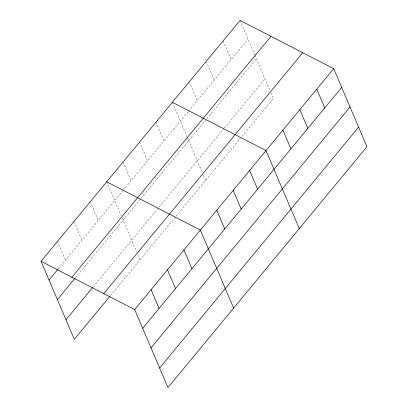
<?xml version="1.0" encoding="UTF-8"?>
<svg xmlns="http://www.w3.org/2000/svg" width="408" height="408" viewBox="0 0 408 408"><rect width="100%" height="100%" fill="white"/><g stroke="black" fill="none" stroke-linecap="round" stroke-linejoin="round"><path stroke-width="0.31" stroke-dasharray="2.04 1.53" d="M58.252 268.903L122.716 190.862M123.119 190.378L188.027 111.797M188.43 111.313L248.033 39.158M75.403 277.802L140.673 198.793M141.071 198.308L205.637 120.146M206.846 118.682L256.377 58.716M93.213 286.809L223.9 128.602M224.303 128.112L264.976 78.871M110.364 295.708L175.634 216.699M176.032 216.209L240.297 138.414M241.908 136.466L273.319 98.435L270.377 91.53M240.037 20.4L254.663 54.692M254.908 55.269L270.132 90.959M223.12 40.877L231.122 59.634M206.208 61.353L214.205 80.111M189.292 81.829L197.294 100.582M172.38 102.306L187.002 136.598M187.252 137.17L202.475 172.859M203.454 175.165L205.663 180.341M155.963 122.181L163.96 140.933M139.546 142.055L147.543 160.808M123.129 161.925L131.126 180.683M106.712 181.8L121.339 216.092M122.318 218.392L136.558 251.782M137.787 254.658L139.995 259.84M90.296 201.674L98.292 220.432M73.879 221.549L81.875 240.307M57.462 241.424L65.459 260.176"/><path stroke-width="0.61" d="M41.045 261.298L240.037 20.4L333.673 68.666L366.955 146.701L167.963 387.6L134.681 309.565L41.045 261.298L74.327 339.334L109.966 296.193M49.042 280.051L57.854 269.387M71.946 277.226L270.932 36.327M57.385 299.615L75.006 278.287M65.984 319.77L92.81 287.293M103.78 293.638L302.772 52.739M134.681 309.565L333.673 68.666M142.678 328.318L341.669 87.424M151.026 347.881L350.013 106.983M159.62 368.036L358.612 127.138M172.38 102.306L266.016 150.572L299.299 228.608M106.712 181.8L200.348 230.066L233.631 308.106M316.756 89.143L324.758 107.901M299.844 109.619L307.841 128.377M282.928 130.096L290.93 148.849M249.599 170.447L257.596 189.2M233.182 190.322L241.179 209.075M216.765 210.191L224.762 228.949M183.931 249.941L191.928 268.699M167.515 269.815L175.511 288.573M151.098 289.69L159.095 308.443"/></g></svg>
